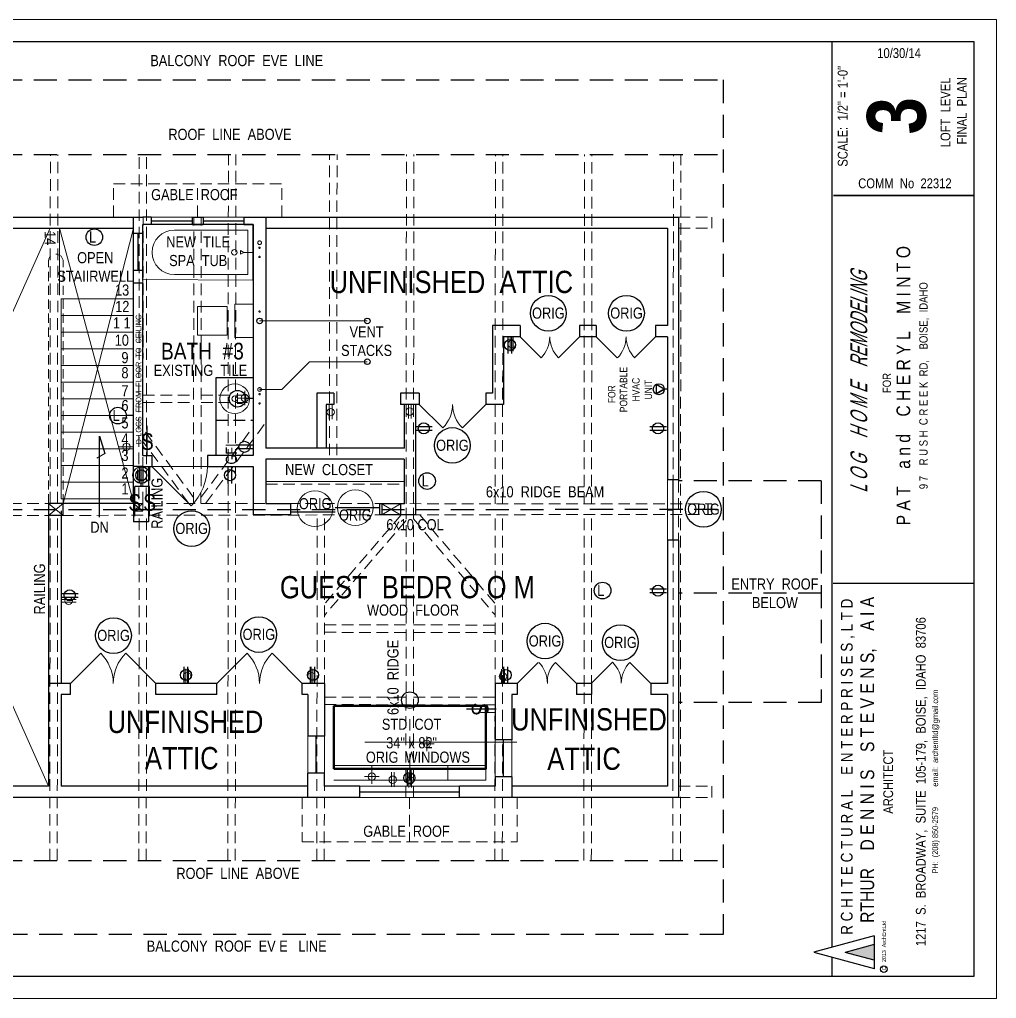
# Model space of a CAD drawing. Header units: inches. Extents: x 3662 to 8227, y 356 to 1283.
# Drawn here: x 3951 to 4478, y 356 to 884 of the extents above; entities that cross this region are included whole.
import ezdxf

# ---------------------------------------------------------------- set-up
doc = ezdxf.new("R2010")
doc.units = ezdxf.units.IN
doc.header["$MEASUREMENT"] = 0
doc.linetypes.add('HIDDEN', pattern=[0.375, 0.25, -0.125])
for name, color, linetype, lineweight in [('BUILT-INS', 36, 'Continuous', 20), ('CABINETS', 2, 'HIDDEN', 20), ('DOORS', 7, 'Continuous', 30), ('ELEC', 6, 'Continuous', 30), ('FLOORING', 7, 'Continuous', 20), ('HVAC', 1, 'Continuous', 30), ('PLUMBING', 5, 'Continuous', 20), ('ROOF', 7, 'HIDDEN', 30), ('ROOF FRAMING', 7, 'HIDDEN', 20), ('STAIRS', 7, 'Continuous', 20), ('WALL FRAMING', 7, 'Continuous', 30), ('WALLS', 7, 'Continuous', 30), ('WINDOWS', 5, 'Continuous', 30)]:
    doc.layers.add(name, color=color, linetype=linetype, lineweight=lineweight)
for name, color, linetype in [('ELECTRICAL', 1, 'Continuous'), ('TEXT', 7, 'Continuous'), ('TEXT80', 15, 'Continuous'), ('TITLE BLOCK', 7, 'Continuous'), ('TITLE_BLOCK', 250, 'Continuous')]:
    doc.layers.add(name, color=color, linetype=linetype)
doc.styles.add('ARCH ENT', font='technical.ttf', dxfattribs={"height": 2})
doc.styles.add('ARCHENT', font='technical.ttf', dxfattribs={"height": 6})
doc.styles.add('EXIST', font='romans.shx', dxfattribs={"width": 0.75, "oblique": 20, "height": 12})

msp = doc.modelspace()

# ---------------------------------------------------------------- hatches: boundary and pattern name
at = {"layer": 'TITLE_BLOCK', "linetype": 'Continuous', "ltscale": 0.5}
msp.add_hatch(color=1, dxfattribs=at).paths.add_polyline_path([(4412.38, 385.57), (4396.8, 381.34), (4412.38, 377.11)])

# ---------------------------------------------------------------- linework, layer by layer
at = {"layer": 'BUILT-INS', "lineweight": 20, "ltscale": 25}
msp.add_line((4084.35, 635.27), (4158.96, 635.27), dxfattribs=at)
msp.add_line((4084.35, 635.27), (4158.96, 635.27), dxfattribs=at)
at = {"layer": 'BUILT-INS', "color": 6, "lineweight": 20, "ltscale": 25}
msp.add_line((4084.35, 635.27), (4158.96, 635.27), dxfattribs=at)
at = {"layer": 'BUILT-INS', "color": 6, "linetype": 'HIDDEN', "lineweight": 20, "ltscale": 25}
msp.add_line((4084.35, 633.77), (4158.96, 633.77), dxfattribs=at)
at = {"layer": 'BUILT-INS', "color": 32, "linetype": 'Continuous', "lineweight": 50, "ltscale": 25}
for p, q in [((4120.89, 480.23), (4120.89, 514.23)), ((4120.89, 514.23), (4202.89, 514.23)), ((4202.89, 480.06), (4202.89, 514.06)), ((4120.89, 480.23), (4202.89, 480.23))]:
    msp.add_line(p, q, dxfattribs=at)
at = {"layer": 'BUILT-INS', "linetype": 'HIDDEN', "ltscale": 25}
msp.add_line((4161.93, 482.14), (4161.93, 508.14), dxfattribs=at)
at = {"layer": 'BUILT-INS', "linetype": 'Continuous', "ltscale": 25}
for p, q in [((4202.93, 508.14), (4202.93, 474.14)), ((4137.65, 494.71), (4219.65, 494.71)), ((4120.93, 482.14), (4202.93, 482.14)), ((4141.43, 482.14), (4141.43, 474.14)), ((4161.93, 482.14), (4161.93, 474.14)), ((4182.43, 482.14), (4182.43, 474.14)), ((4120.93, 474.14), (4202.93, 474.14))]:
    msp.add_line(p, q, dxfattribs=at)
at = {"layer": 'CABINETS', "color": 6, "linetype": 'Continuous', "lineweight": 30, "ltscale": 25}
for p, q in [((4057.5, 649.4), (4057.5, 691.4)), ((4057.5, 691.4), (4077.5, 691.4))]:
    msp.add_line(p, q, dxfattribs=at)
at = {"layer": 'CABINETS', "color": 6, "linetype": 'HIDDEN', "lineweight": 30, "ltscale": 25}
msp.add_line((4057.5, 668.43), (4077.5, 668.43), dxfattribs=at)
at = {"layer": 'DOORS', "ltscale": 15}
for p, q in [((4232.75, 702.04), (4221.43, 713.36)), ((4253.43, 713.36), (4242.12, 702.04)), ((4273.75, 702.04), (4262.43, 713.36)), ((4294.49, 713.38), (4283.18, 702.07)), ((3995.26, 542.66), (3979, 526.4)), ((4025, 526.4), (4008.73, 542.66)), ((4074.15, 542.66), (4057.89, 526.4)), ((4103.89, 526.4), (4087.62, 542.66)), ((4231.16, 537.71), (4219.85, 526.4)), ((4251.85, 526.4), (4240.53, 537.71)), ((4271.31, 537.77), (4259.99, 526.46)), ((4291.85, 526.4), (4280.53, 537.71))]:
    msp.add_line(p, q, dxfattribs=at)
at = {"layer": 'DOORS', "linetype": 'Continuous', "ltscale": 15}
for p, q in [((4167, 676.9), (4179.72, 664.17)), ((4190.27, 664.17), (4203, 676.9))]:
    msp.add_line(p, q, dxfattribs=at)
at = {"layer": 'DOORS', "color": 7, "linetype": 'Continuous', "ltscale": 15}
for p, q in [((4022.75, 643.4), (4043.96, 622.19)), ((4097.63, 618.93), (4121.63, 618.93)), ((4121.6, 621.22), (4145.6, 621.22))]:
    msp.add_line(p, q, dxfattribs=at)
at = {"layer": 'DOORS', "linetype": 'Continuous', "lineweight": 5, "ltscale": 15}
for centre, start, end in [((4167, 676.9), 315, 0), ((4203, 676.9), 180, 225)]:
    msp.add_arc(centre, 18, start, end, dxfattribs=at)
at = {"layer": 'DOORS', "color": 7, "linetype": 'Continuous', "lineweight": 5, "ltscale": 15}
msp.add_arc((4022.75, 643.4), 30, 315, 0, dxfattribs=at)
at = {"layer": 'ELEC', "lineweight": 20, "ltscale": 15}
for p, q in [((4216.14, 705.63), (4216.14, 713.43)), ((4217.64, 705.63), (4217.64, 713.43)), ((4072.95, 676.42), (4072.95, 684.21)), ((4076.85, 680.31), (4069.05, 680.31)), ((4118.51, 668.92), (4118.51, 676.71)), ((4120.01, 668.92), (4120.01, 676.71)), ((4161.15, 669.2), (4161.15, 676.99)), ((4162.65, 669.2), (4162.65, 676.99)), ((4009.16, 650.12), (4009.16, 657.92)), ((4013.06, 654.02), (4005.27, 654.02)), ((4021.68, 635.77), (4021.68, 643.57)), ((3974.19, 571.64), (3981.98, 571.64)), ((3974.19, 570.14), (3981.98, 570.14)), ((4041.06, 526.49), (4041.06, 534.29)), ((4042.56, 526.49), (4042.56, 534.29)), ((4108.16, 527.5), (4108.16, 535.29)), ((4211.42, 526.29), (4211.42, 534.08)), ((4212.92, 526.29), (4212.92, 534.08)), ((4200.14, 510.77), (4207.94, 510.77)), ((4171.14, 489.89), (4171.14, 497.68)), ((4175.04, 493.78), (4167.25, 493.78)), ((4145.33, 476.08), (4137.54, 476.08)), ((4141.43, 472.18), (4141.43, 479.98)), ((4151.97, 470.63), (4151.97, 478.42)), ((4153.47, 470.63), (4153.47, 478.42))]:
    msp.add_line(p, q, dxfattribs=at)
at = {"layer": 'ELEC', "color": 1, "lineweight": 20, "ltscale": 15}
for p, q in [((4216.14, 705.63), (4216.14, 713.43)), ((4217.64, 705.63), (4217.64, 713.43)), ((3974.19, 571.64), (3981.98, 571.64)), ((3974.19, 570.14), (3981.98, 570.14)), ((4041.06, 526.49), (4041.06, 534.29)), ((4042.56, 526.49), (4042.56, 534.29)), ((4108.18, 526.49), (4108.18, 534.29)), ((4109.68, 526.49), (4109.68, 534.29)), ((4211.42, 526.29), (4211.42, 534.08)), ((4212.92, 526.29), (4212.92, 534.08)), ((4161.32, 470.22), (4161.32, 478.02)), ((4162.82, 470.22), (4162.82, 478.02))]:
    msp.add_line(p, q, dxfattribs=at)
at = {"layer": 'ELEC', "lineweight": 20, "ltscale": 15}
for centre in [(4216.89, 709.43), (4072.95, 680.31), (4119.26, 672.71), (4161.9, 672.99), (4009.16, 654.02), (3977.98, 570.89), (4041.81, 530.29), (4212.17, 530.08), (4171.14, 493.78), (4141.43, 476.08), (4152.72, 474.42)]:
    msp.add_circle(centre, 2, dxfattribs=at)
at = {"layer": 'ELEC', "color": 1, "lineweight": 20, "ltscale": 15}
for centre in [(4216.89, 709.43), (3977.98, 570.89), (4041.81, 530.29), (4108.93, 530.29), (4212.17, 530.08), (4162.07, 474.02)]:
    msp.add_circle(centre, 2, dxfattribs=at)
at = {"layer": 'ELECTRICAL', "color": 1, "linetype": 'Continuous', "lineweight": 30, "ltscale": 0.75}
for p, q in [((4214.98, 704.37), (4214.98, 713.38)), ((4216.98, 704.37), (4216.98, 713.38)), ((4077.5, 680.02), (4073.49, 680.02)), ((4012.99, 670.9), (4008.99, 670.9)), ((4020.37, 649.4), (4020.37, 665.39)), ((4164.96, 664.9), (4173.96, 664.9)), ((4164.96, 662.9), (4173.96, 662.9)), ((4291.3, 664.91), (4300.31, 664.91)), ((4291.3, 662.91), (4300.31, 662.91)), ((4016.1, 634.38), (4016.1, 643.38)), ((4017.1, 632.48), (4017.1, 643.38)), ((4018.1, 634.38), (4018.1, 643.38)), ((4064.03, 634.21), (4064.03, 643.22)), ((4066.03, 634.21), (4066.03, 643.22)), ((4013.6, 616.51), (4013.6, 632.5)), ((4021.6, 632.5), (4013.6, 632.5)), ((4021.6, 616.51), (4021.6, 632.5)), ((4291.3, 577.35), (4300.31, 577.35)), ((3974, 574.9), (3983, 574.9)), ((3974, 572.9), (3983, 572.9)), ((4291.3, 575.35), (4300.31, 575.35)), ((4040.29, 526.37), (4040.29, 535.37)), ((4042.29, 526.37), (4042.29, 535.37)), ((4108.73, 526.37), (4108.73, 535.37)), ((4110.73, 526.37), (4110.73, 535.37)), ((4212.71, 526.37), (4212.71, 535.37)), ((4214.71, 526.37), (4214.71, 535.37)), ((4192.43, 512.58), (4208.42, 512.58)), ((4160.69, 470.87), (4160.69, 479.87)), ((4162.69, 470.87), (4162.69, 479.87))]:
    msp.add_line(p, q, dxfattribs=at)
at = {"layer": 'ELECTRICAL', "color": 1, "linetype": 'Continuous', "ltscale": 0.375}
for p, q in [((4294.74, 687.67), (4294.71, 682.49)), ((4299.18, 685.07), (4294.74, 687.67)), ((4294.71, 682.49), (4299.18, 685.07))]:
    msp.add_line(p, q, dxfattribs=at)
at = {"layer": 'ELECTRICAL', "color": 1, "linetype": 'Continuous', "ltscale": 0.75}
for p, q in [((4294.74, 687.67), (4294.71, 682.49)), ((4299.18, 685.07), (4294.74, 687.67)), ((4299.18, 685.07), (4294.71, 682.49)), ((4300.61, 685.07), (4299.18, 685.07))]:
    msp.add_line(p, q, dxfattribs=at)
at = {"layer": 'ELECTRICAL', "color": 3, "linetype": 'Continuous', "ltscale": 0.75}
for p, q in [((4068.28, 655), (4077.29, 655)), ((4068.28, 653), (4077.29, 653))]:
    msp.add_line(p, q, dxfattribs=at)
at = {"layer": 'ELECTRICAL', "color": 1, "linetype": 'Continuous', "lineweight": 30, "ltscale": 0.75}
for centre, radius in [((3991.8, 767.08), 4.48), ((4215.96, 708.88), 2.98), ((4069.01, 679.94), 4.48), ((4004.51, 670.82), 4.48), ((4169.46, 663.92), 2.98), ((4295.81, 663.93), 2.98), ((4017.1, 638.76), 4.48), ((4017.08, 638.62), 2.98), ((4065.01, 638.71), 2.98), ((4171.23, 635.53), 4.48), ((4265.88, 576.47), 4.48), ((3978.5, 573.92), 2.98), ((4295.81, 576.36), 2.98), ((4041.27, 530.87), 2.98), ((4109.72, 530.87), 2.98), ((4213.7, 530.87), 2.98), ((4161.98, 517.32), 4.48), ((4161.68, 475.37), 2.98)]:
    msp.add_circle(centre, radius, dxfattribs=at)
at = {"layer": 'ELECTRICAL', "color": 1, "linetype": 'Continuous', "ltscale": 0.75}
for centre, radius in [((4296.2, 685.07), 2.98), ((4265.88, 576.47), 4.48)]:
    msp.add_circle(centre, radius, dxfattribs=at)
at = {"layer": 'ELECTRICAL', "color": 3, "linetype": 'Continuous', "ltscale": 0.75}
msp.add_circle((4072.78, 653.98), 2.98, dxfattribs=at)
at = {"layer": 'ELECTRICAL', "color": 1, "linetype": 'Continuous', "ltscale": 0.75}
msp.add_solid([(4299.18, 685.07), (4294.74, 687.67), (4294.71, 682.49), (4299.18, 685.07)], dxfattribs=at)
at = {"layer": 'FLOORING', "color": 6, "linetype": 'Continuous', "lineweight": 20, "ltscale": 25}
msp.add_line((4022.75, 643.4), (4052.75, 643.4), dxfattribs=at)
at = {"layer": 'FLOORING', "linetype": 'Continuous', "lineweight": 20, "ltscale": 25}
msp.add_line((4046.75, 643.4), (4046.75, 643.4), dxfattribs=at)
at = {"layer": 'HVAC', "linetype": 'Continuous', "ltscale": 25}
msp.add_line((4300.85, 694.32), (4300.85, 675.82), dxfattribs=at)
at = {"layer": 'PLUMBING', "color": 7, "linetype": 'Continuous', "lineweight": 20, "ltscale": 15}
for p, q in [((4035, 770.9), (4074.5, 770.9)), ((4035, 746.9), (4074.5, 746.9)), ((4063.5, 729.6), (4047.5, 729.6)), ((4047.5, 729.6), (4047.5, 721.9)), ((4063.5, 721.9), (4063.5, 729.6)), ((4067.5, 721.9), (4067.5, 730.9)), ((4067.5, 730.9), (4077.5, 730.9)), ((4063.5, 721.9), (4063.5, 714.2)), ((4067.5, 721.9), (4067.5, 712.9)), ((4063.5, 714.2), (4047.5, 714.2)), ((4067.5, 712.9), (4077.5, 712.9))]:
    msp.add_line(p, q, dxfattribs=at)
at = {"layer": 'PLUMBING', "color": 7, "ltscale": 15}
msp.add_line((4074.5, 770.9), (4074.5, 746.9), dxfattribs=at)
at = {"layer": 'PLUMBING', "color": 7, "linetype": 'Continuous', "lineweight": 20, "ltscale": 20}
for p, q in [((4070.66, 759.93), (4072.44, 758.9)), ((4070.67, 757.87), (4070.66, 759.93)), ((4070.67, 757.87), (4072.44, 758.9)), ((4072.44, 758.9), (4077.5, 758.9))]:
    msp.add_line(p, q, dxfattribs=at)
at = {"layer": 'PLUMBING', "color": 3, "linetype": 'Continuous', "lineweight": 20, "ltscale": 15}
msp.add_line((4047.5, 714.2), (4047.5, 721.9), dxfattribs=at)
at = {"layer": 'PLUMBING', "color": 7, "linetype": 'Continuous', "lineweight": 20, "ltscale": 25}
for p, q in [((4080.92, 721.9), (4139, 721.9)), ((4080.92, 721.9), (4139, 721.9)), ((4092.86, 684.92), (4107.84, 699.9)), ((4137.59, 699.9), (4107.84, 699.9)), ((4080.92, 684.92), (4092.86, 684.92))]:
    msp.add_line(p, q, dxfattribs=at)
at = {"layer": 'PLUMBING', "color": 7, "linetype": 'HIDDEN', "lineweight": 20, "ltscale": 25}
msp.add_line((4139, 699.9), (4137.59, 699.9), dxfattribs=at)
at = {"layer": 'PLUMBING', "color": 6, "linetype": 'Continuous', "lineweight": 20, "ltscale": 25}
msp.add_line((4073.49, 679.99), (4076.47, 679.99), dxfattribs=at)
at = {"layer": 'PLUMBING', "color": 3, "linetype": 'Continuous', "lineweight": 20, "ltscale": 25}
msp.add_line((4073.49, 679.99), (4076.47, 679.99), dxfattribs=at)
at = {"layer": 'PLUMBING', "color": 7, "linetype": 'Continuous', "lineweight": 5, "ltscale": 15}
msp.add_circle((4067.31, 758.9), 1.5, dxfattribs=at)
at = {"layer": 'PLUMBING', "color": 7, "linetype": 'HIDDEN', "lineweight": 20, "ltscale": 25}
for centre, radius in [((4080.92, 764.09), 1), ((4080.92, 761.4), 0.375), ((4080.92, 756.4), 0.375), ((4080.92, 684.92), 1), ((4080.92, 682.42), 0.375), ((4080.92, 677.42), 0.375)]:
    msp.add_circle(centre, radius, dxfattribs=at)
at = {"layer": 'PLUMBING', "color": 7, "linetype": 'Continuous', "lineweight": 30, "ltscale": 15}
for centre in [(4080.92, 721.9), (4139, 721.9), (4139, 699.9)]:
    msp.add_circle(centre, 1.5, dxfattribs=at)
at = {"layer": 'PLUMBING', "color": 128, "linetype": 'HIDDEN', "lineweight": 20, "ltscale": 25}
msp.add_circle((4080.92, 726.93), 0.375, dxfattribs=at)
at = {"layer": 'PLUMBING', "color": 6, "linetype": 'Continuous', "lineweight": 20, "ltscale": 15}
msp.add_circle((4067.5, 679.92), 8, dxfattribs=at)
at = {"layer": 'PLUMBING', "color": 6, "linetype": 'Continuous', "lineweight": 5, "ltscale": 15}
msp.add_circle((4067.5, 679.92), 1.5, dxfattribs=at)
at = {"layer": 'PLUMBING', "color": 7, "linetype": 'Continuous', "lineweight": 20, "ltscale": 15}
msp.add_arc((4035, 758.9), 12, 90, 270, dxfattribs=at)
at = {"layer": 'ROOF', "linetype": 'HIDDEN', "ltscale": 50}
for p, q in [((4330.85, 851.9), (4330.85, 390.9)), ((3752.85, 811.6), (4330.85, 811.6)), ((4383.84, 635.65), (4383.85, 516.15)), ((3752.85, 430.9), (4330.85, 430.9))]:
    msp.add_line(p, q, dxfattribs=at)
at = {"layer": 'ROOF', "color": 7, "linetype": 'HIDDEN', "lineweight": 20, "ltscale": 25}
for p, q in [((4002.1, 777.9), (4002.1, 795.9)), ((4002.1, 795.9), (4092.89, 795.9)), ((4047.5, 777.9), (4047.5, 795.9)), ((4092.89, 777.9), (4092.89, 795.9)), ((4103.89, 464.9), (4103.89, 440.9)), ((4161.85, 464.9), (4161.85, 440.9)), ((4219.81, 464.9), (4219.81, 440.9)), ((4103.89, 440.9), (4219.81, 440.9))]:
    msp.add_line(p, q, dxfattribs=at)
at = {"layer": 'ROOF', "ltscale": 50}
for p, q in [((4383.84, 635.65), (4306.84, 635.65)), ((4383.84, 575.14), (4306.85, 575.14)), ((4383.85, 516.15), (4306.85, 516.15))]:
    msp.add_line(p, q, dxfattribs=at)
at = {"layer": 'ROOF', "color": 7, "lineweight": 5, "ltscale": 25}
msp.add_line((4306.84, 635.65), (4306.84, 516.15), dxfattribs=at)
at = {"layer": 'ROOF', "color": 7, "ltscale": 50}
msp.add_line((3752.85, 620.13), (4329.9, 620.3), dxfattribs=at)
at = {"layer": 'ROOF FRAMING', "color": 7, "linetype": 'HIDDEN', "lineweight": 5, "ltscale": 25}
for p, q in [((3967.96, 623.4), (3968.09, 811.6)), ((3971.96, 623.42), (3972.09, 811.6)), ((4015.84, 625.84), (4015.98, 811.6)), ((4019.84, 625.84), (4019.98, 811.6)), ((4063.82, 430.9), (4064.09, 811.6)), ((4067.82, 430.9), (4068.09, 811.6)), ((4118.57, 649.44), (4118.68, 811.6)), ((4122.57, 649.44), (4122.68, 811.6)), ((4159.96, 623.3), (4160.09, 811.6)), ((4163.96, 623.3), (4164.09, 811.6)), ((4207.96, 623.28), (4208.09, 811.6)), ((4211.96, 623.27), (4212.09, 811.6)), ((4255.96, 623.25), (4256.09, 811.6)), ((4259.96, 623.25), (4260.09, 811.6)), ((4303.96, 623.27), (4304.09, 811.6)), ((4307.82, 430.9), (4308.09, 811.6)), ((4018, 623.4), (4018.1, 777.9)), ((4045.32, 623.35), (4045.43, 777.9)), ((4049.32, 623.35), (4049.43, 777.9)), ((4159.84, 464.9), (4159.96, 623.3)), ((4163.84, 464.9), (4163.96, 623.3)), ((3967.82, 430.9), (3967.95, 616.99)), ((3971.82, 430.9), (3971.95, 616.99)), ((4015.82, 430.9), (4015.95, 617.07)), ((4019.82, 430.9), (4019.95, 617.07)), ((4111.82, 430.9), (4111.95, 617.21)), ((4115.82, 430.9), (4115.95, 617.21)), ((4207.82, 430.9), (4207.95, 617.36)), ((4211.82, 430.9), (4211.95, 617.37)), ((4255.82, 430.9), (4255.95, 617.43)), ((4259.82, 430.9), (4259.95, 617.44)), ((4303.82, 430.9), (4303.95, 617.52))]:
    msp.add_line(p, q, dxfattribs=at)
at = {"layer": 'ROOF FRAMING', "color": 7, "lineweight": 5, "ltscale": 25}
for p, q in [((4306.85, 777.9), (4324.85, 777.89)), ((4306.85, 777.9), (4324.85, 777.89)), ((4306.85, 777.9), (4324.85, 777.89)), ((4306.85, 777.9), (4324.85, 777.89)), ((4306.85, 777.9), (4324.85, 777.89)), ((4306.85, 777.9), (4324.85, 777.89)), ((4306.84, 771.9), (4324.84, 771.89)), ((4306.84, 771.9), (4324.84, 771.89)), ((4306.84, 771.9), (4324.84, 771.89)), ((4306.84, 771.9), (4324.84, 771.89)), ((4306.84, 771.9), (4324.84, 771.89)), ((4306.84, 771.9), (4324.84, 771.89)), ((4018.07, 681.92), (4045.39, 681.92)), ((4049.39, 681.92), (4077.5, 681.92)), ((4018.07, 677.92), (4045.39, 677.92)), ((4049.39, 677.92), (4077.5, 677.92)), ((4115.91, 557.93), (4159.91, 557.9)), ((4163.91, 557.9), (4207.91, 557.87)), ((4115.91, 553.93), (4159.91, 553.9)), ((4163.91, 553.9), (4207.91, 553.87)), ((4115.88, 518.93), (4159.88, 518.9)), ((4163.88, 518.9), (4207.88, 518.87)), ((4115.88, 514.93), (4159.88, 514.9)), ((4163.88, 514.9), (4207.88, 514.87)), ((4163.88, 514.9), (4207.88, 514.87)), ((4306.85, 470.9), (4324.85, 470.88)), ((4306.84, 464.9), (4324.84, 464.89))]:
    msp.add_line(p, q, dxfattribs=at)
at = {"layer": 'ROOF FRAMING', "lineweight": 5, "ltscale": 25}
for p, q in [((4324.85, 777.94), (4324.84, 771.89)), ((4324.85, 777.94), (4324.84, 771.89)), ((4324.85, 777.94), (4324.84, 771.89)), ((4324.85, 777.94), (4324.84, 771.89)), ((4324.85, 777.94), (4324.84, 771.89)), ((4324.77, 623.26), (4324.76, 617.55)), ((4324.85, 470.93), (4324.84, 464.89))]:
    msp.add_line(p, q, dxfattribs=at)
at = {"layer": 'ROOF FRAMING', "color": 7, "linetype": 'HIDDEN', "lineweight": 20, "ltscale": 25}
for p, q in [((4051.81, 623.36), (4084.35, 667.29)), ((4045.32, 626.66), (4018, 663.68)), ((4049.32, 626.71), (4077.5, 664.76)), ((4042.79, 623.36), (4018.02, 656.91)), ((3758.77, 623.51), (4324.77, 623.26)), ((4303.81, 619.9), (4300.85, 619.9)), ((4159.95, 614.3), (4115.91, 563.08)), ((4157.24, 617.28), (4115.92, 569.22)), ((4163.95, 615.08), (4207.91, 563.3)), ((4167.35, 617.25), (4207.92, 569.48))]:
    msp.add_line(p, q, dxfattribs=at)
at = {"layer": 'ROOF FRAMING', "ltscale": 25}
msp.add_line((3758.76, 616.67), (4324.76, 617.55), dxfattribs=at)
at = {"layer": 'STAIRS', "linetype": 'Continuous', "lineweight": 20, "ltscale": 15}
for p, q in [((3973.09, 771.91), (3973.09, 735.87)), ((3974, 625.9), (3974, 733.9))]:
    msp.add_line(p, q, dxfattribs=at)
at = {"layer": 'STAIRS', "lineweight": 20, "ltscale": 15}
for p, q in [((4012.99, 733.9), (3974, 733.9)), ((4012.99, 724.9), (3974, 724.9)), ((4012.99, 715.9), (3974, 715.9)), ((4012.99, 706.9), (3974, 706.9)), ((4012.99, 697.9), (3974, 697.9)), ((4012.99, 688.9), (3974, 688.9)), ((4012.99, 679.9), (3974, 679.9)), ((4012.99, 670.9), (3974, 670.9)), ((4012.99, 661.9), (3974, 661.9)), ((4012.99, 652.9), (3974, 652.9)), ((4012.99, 643.9), (3974, 643.9)), ((4012.99, 634.9), (3974, 634.9)), ((4012.99, 625.9), (3974, 625.9))]:
    msp.add_line(p, q, dxfattribs=at)
at = {"layer": 'STAIRS', "ltscale": 25}
msp.add_line((3997.39, 650.34), (3993.21, 647.9), dxfattribs=at)
at = {"layer": 'STAIRS', "linetype": 'HIDDEN', "ltscale": 25}
msp.add_arc((3971, 753.92), 4, 0, 180, dxfattribs=at)
at = {"layer": 'TEXT', "linetype": 'Continuous', "ltscale": 15}
for p, q in [((3994.53, 616.1), (3994.53, 659.81)), ((3994.53, 659.81), (3997.39, 650.34))]:
    msp.add_line(p, q, dxfattribs=at)
at = {"layer": 'TEXT', "color": 7, "linetype": 'Continuous', "ltscale": 15}
for centre in [(4236.63, 726.03), (4278.78, 726.03), (4184.87, 654.73), (4320.26, 620.3), (4044.27, 609.87), (4002.13, 552.17), (4080.5, 552.74), (4234.84, 549.18), (4275.5, 548.41)]:
    msp.add_circle(centre, 9.63, dxfattribs=at)
at = {"layer": 'TEXT', "color": 7, "linetype": 'Continuous', "lineweight": 20, "ltscale": 15}
for centre in [(4110.78, 620.62), (4132.57, 621.23)]:
    msp.add_circle(centre, 9.63, dxfattribs=at)
at = {"layer": 'TITLE BLOCK', "color": 7, "linetype": 'Continuous', "lineweight": 0, "ltscale": 0.5}
for p, q in [((4478.28, 884.45), (3662.29, 884.45)), ((4478.28, 884.45), (4478.28, 356.45)), ((3662.29, 356.45), (4478.28, 356.45))]:
    msp.add_line(p, q, dxfattribs=at)
at = {"layer": 'TITLE BLOCK', "color": 7, "linetype": 'Continuous', "lineweight": 30, "ltscale": 0.5}
for p, q in [((4466.28, 872.45), (3686.29, 872.45)), ((4389.72, 384.01), (4389.72, 872.45)), ((4466.28, 368.45), (4466.28, 872.45)), ((4390.31, 580.52), (4466.28, 580.52)), ((4412.38, 390.16), (4379.89, 381.34)), ((4412.38, 385.54), (4396.8, 381.31)), ((4412.38, 385.54), (4396.8, 381.31)), ((4412.38, 390.16), (4412.38, 372.52)), ((4412.38, 390.13), (4412.38, 372.49)), ((4412.38, 377.08), (4396.8, 381.31)), ((4412.38, 377.08), (4396.8, 381.31)), ((4389.72, 368.45), (4389.72, 378.68)), ((3686.29, 368.45), (4466.28, 368.45))]:
    msp.add_line(p, q, dxfattribs=at)
at = {"layer": 'TITLE BLOCK', "color": 7, "linetype": 'Continuous', "lineweight": 30, "ltscale": 0.0625}
msp.add_line((4379.89, 381.34), (4412.38, 372.52), dxfattribs=at)
at = {"layer": 'TITLE BLOCK', "color": 7, "linetype": 'Continuous', "lineweight": 30, "ltscale": 0.5, "const_width": 0.791}
msp.add_lwpolyline([(4390.31, 789.55), (4466.28, 789.55)], dxfattribs=at)
at = {"layer": 'TITLE BLOCK', "color": 7, "linetype": 'Continuous'}
msp.add_circle((4417.59, 372.21), 1.75, dxfattribs=at)
at = {"layer": 'WALL FRAMING', "linetype": 'HIDDEN', "ltscale": 50}
for p, q in [((3752.85, 851.9), (4330.85, 851.9)), ((4330.85, 390.9), (3752.85, 390.9))]:
    msp.add_line(p, q, dxfattribs=at)
at = {"layer": 'WALL FRAMING', "ltscale": 15}
for p, q in [((3826.85, 777.9), (4018, 777.9)), ((4022.5, 777.9), (4022.5, 773.9)), ((4044.5, 777.9), (4044.5, 773.9)), ((4050.5, 777.9), (4050.5, 773.9)), ((4072.5, 777.9), (4072.5, 773.9)), ((4084.35, 777.9), (4084.35, 653.26)), ((3832.85, 771.9), (4012.99, 771.9)), ((4018, 769.05), (4018, 773.9)), ((4077.5, 773.9), (4077.5, 649.4)), ((4084.35, 771.9), (4300.85, 771.9)), ((4300.85, 771.9), (4300.85, 719.4)), ((4018, 769.05), (4012.99, 769.05)), ((4018, 749.05), (4012.99, 749.05)), ((4206.52, 719.4), (4206.52, 682.9)), ((4221.43, 719.36), (4206.52, 719.4)), ((4221.43, 719.36), (4221.43, 713.36)), ((4253.43, 719.36), (4253.43, 713.36)), ((4262.43, 719.36), (4253.43, 719.36)), ((4262.43, 719.36), (4262.43, 713.36)), ((4300.85, 719.4), (4294.43, 719.4)), ((4294.43, 719.36), (4294.43, 713.36)), ((4212.52, 713.4), (4212.52, 676.9)), ((4221.43, 713.36), (4212.52, 713.4)), ((4262.43, 713.36), (4253.43, 713.36)), ((4300.85, 713.4), (4294.43, 713.4)), ((4300.85, 713.4), (4300.85, 636.15)), ((4111.85, 682.9), (4111.85, 653.24)), ((4121, 682.9), (4121, 676.9)), ((4157, 682.9), (4157, 676.9)), ((4167, 682.9), (4157, 682.9)), ((4167, 682.9), (4167, 676.9)), ((4206.52, 682.9), (4203, 682.9)), ((4203, 682.9), (4203, 676.9)), ((4121, 676.9), (4116.85, 676.9)), ((4116.85, 676.9), (4116.85, 653.24)), ((4164.96, 676.9), (4157, 676.9)), ((4167, 676.9), (4164.96, 676.9)), ((4212.52, 676.9), (4203, 676.9)), ((3974.99, 623.4), (3967, 623.4)), ((4012.99, 623.4), (3974, 623.4)), ((3975, 617), (3974.99, 623.4)), ((4012.99, 623.4), (4012.99, 619.46)), ((4156.85, 623.27), (4146.85, 623.27)), ((4146.85, 623.27), (4146.85, 617.27)), ((3975, 616.99), (3967, 616.99)), ((4077.5, 617.37), (4077.5, 617.27)), ((4156.85, 617.27), (4146.85, 617.27)), ((3967, 526.9), (3967, 526.9)), ((3979, 526.4), (3967, 526.4)), ((3967, 526.4), (3967, 470.9)), ((3979, 520.4), (3979, 526.4)), ((4025, 520.4), (4025, 526.4)), ((4057.89, 526.4), (4025, 526.4)), ((4057.89, 520.4), (4057.89, 526.4)), ((4115.89, 526.4), (4103.89, 526.4)), ((4103.89, 520.4), (4103.89, 526.4)), ((4115.89, 526.4), (4115.89, 497.9)), ((4219.85, 526.4), (4207.89, 526.4)), ((4207.89, 526.4), (4207.89, 495.9)), ((4219.85, 526.4), (4219.85, 520.4)), ((4251.85, 526.4), (4251.85, 520.4)), ((4259.85, 526.4), (4251.85, 526.4)), ((4259.85, 526.4), (4259.85, 520.4)), ((4300.85, 526.4), (4291.85, 526.4)), ((4291.85, 526.4), (4291.85, 520.4)), ((3974, 520.4), (3974, 470.9)), ((3979, 520.4), (3974, 520.4)), ((4057.89, 520.4), (4025, 520.4)), ((4106.89, 520.4), (4103.89, 520.4)), ((4106.89, 520.4), (4106.89, 497.9)), ((4219.85, 520.4), (4216.89, 520.4)), ((4216.89, 520.4), (4216.89, 495.9)), ((4259.85, 520.4), (4251.85, 520.4)), ((4300.85, 520.4), (4291.85, 520.4)), ((4115.89, 497.9), (4106.89, 497.9)), ((4216.89, 495.9), (4207.89, 495.9)), ((4115.89, 477.9), (4106.89, 477.9)), ((4106.89, 464.9), (4106.89, 477.9)), ((4115.89, 470.9), (4115.89, 477.9)), ((4207.89, 475.9), (4207.89, 470.9)), ((4216.89, 475.9), (4207.89, 475.9)), ((4216.89, 475.9), (4216.89, 464.9)), ((3967, 470.9), (3832.85, 470.9)), ((4106.89, 470.9), (3974, 470.9)), ((4135, 470.9), (4115.85, 470.93)), ((4135, 464.9), (4135, 470.9)), ((4135, 464.9), (4135, 470.9)), ((4207.89, 470.9), (4188.7, 470.9)), ((4188.7, 464.9), (4188.7, 470.9)), ((4207.89, 470.9), (4207.89, 470.9)), ((4300.85, 470.9), (4216.89, 470.9)), ((4135, 464.9), (3826.85, 464.9)), ((4306.85, 464.9), (4188.7, 464.9))]:
    msp.add_line(p, q, dxfattribs=at)
at = {"layer": 'WALL FRAMING', "color": 7, "lineweight": 5, "ltscale": 25}
for p, q in [((3832.85, 771.9), (3967, 470.9)), ((3832.85, 470.9), (3968.06, 771.9)), ((3832.85, 470.9), (3968.06, 771.9)), ((3973.09, 771.91), (4013.03, 623.38)), ((3974.99, 623.4), (4012.99, 771.9))]:
    msp.add_line(p, q, dxfattribs=at)
at = {"layer": 'WALL FRAMING', "color": 6, "ltscale": 15}
for p, q in [((4077.5, 773.9), (4018, 773.9)), ((4018, 742.19), (4012.99, 742.19)), ((4158.96, 676.9), (4158.96, 653.19)), ((4164.96, 676.9), (4164.96, 617.38)), ((4159.01, 653.19), (4084.35, 653.24)), ((4022.75, 649.4), (4022.75, 643.4)), ((4052.75, 649.4), (4052.75, 643.4)), ((4077.5, 649.4), (4052.75, 649.4)), ((4158.96, 647.26), (4084.35, 647.26)), ((4084.35, 647.26), (4084.35, 623.27)), ((4158.96, 647.26), (4158.96, 623.25)), ((4017.99, 643.38), (4012.99, 643.38)), ((4077.5, 643.4), (4077.5, 617.37)), ((4097.6, 623.18), (4084.35, 623.17)), ((4097.6, 623.18), (4097.6, 620.23)), ((4145.6, 623.26), (4145.6, 617.26)), ((4158.98, 623.23), (4145.6, 623.22)), ((4097.6, 620.05), (4097.6, 617.28)), ((4097.6, 617.28), (4077.5, 617.27)), ((4164.96, 617.28), (4145.6, 617.27))]:
    msp.add_line(p, q, dxfattribs=at)
at = {"layer": 'WALL FRAMING', "color": 7, "ltscale": 15}
for p, q in [((4020.95, 643.4), (4020.96, 613.59)), ((4306.85, 636.15), (4300.85, 636.15)), ((4012.99, 619.46), (4012.99, 613.46)), ((4020.96, 613.47), (4012.99, 613.46)), ((4306.85, 603.65), (4300.85, 603.65))]:
    msp.add_line(p, q, dxfattribs=at)
at = {"layer": 'WALL FRAMING', "linetype": 'Continuous', "lineweight": 30, "ltscale": 15}
for p, q in [((3967, 623.4), (3967, 526.9)), ((3974, 619.4), (3974, 526.4))]:
    msp.add_line(p, q, dxfattribs=at)
at = {"layer": 'WALL FRAMING', "linetype": 'Continuous', "lineweight": 20, "ltscale": 15}
msp.add_line((3967, 541.9), (3967, 526.4), dxfattribs=at)
at = {"layer": 'WALL FRAMING', "lineweight": 9, "ltscale": 15}
for p, q in [((4188.7, 470.9), (4135, 470.9)), ((4188.7, 464.9), (4135, 464.9))]:
    msp.add_line(p, q, dxfattribs=at)
at = {"layer": 'WALLS', "linetype": 'Continuous', "ltscale": 15}
for p, q in [((4012.99, 742.19), (4012.99, 777.9)), ((4022.5, 777.9), (4018, 777.9)), ((4044.5, 777.9), (4050.5, 777.9)), ((4072.5, 777.9), (4077.5, 777.9)), ((4306.85, 777.9), (4306.84, 635.65)), ((4022.5, 773.9), (4018, 773.9)), ((4044.5, 773.9), (4050.5, 773.9)), ((4072.5, 773.9), (4077.5, 773.9)), ((4012.99, 623.4), (4012.99, 643.38)), ((4300.85, 603.65), (4300.85, 526.4)), ((4306.85, 603.65), (4306.85, 464.9)), ((4306.85, 571.9), (4306.85, 464.9)), ((4300.85, 520.4), (4300.85, 470.9))]:
    msp.add_line(p, q, dxfattribs=at)
at = {"layer": 'WALLS', "linetype": 'Continuous', "lineweight": 20, "ltscale": 15}
for p, q in [((4022.5, 777.9), (4044.5, 777.9)), ((4050.5, 777.9), (4072.5, 777.9)), ((4022.5, 773.9), (4044.5, 773.9)), ((4050.5, 773.9), (4072.5, 773.9)), ((4018, 744.19), (4077.5, 743.9))]:
    msp.add_line(p, q, dxfattribs=at)
at = {"layer": 'WALLS', "color": 7, "linetype": 'Continuous', "lineweight": 30, "ltscale": 15}
for p, q in [((4077.5, 777.9), (4306.85, 777.9)), ((4145.6, 623.27), (4145.6, 617.27)), ((4156.85, 623.27), (4156.85, 617.27))]:
    msp.add_line(p, q, dxfattribs=at)
at = {"layer": 'WALLS', "color": 6, "linetype": 'Continuous', "ltscale": 15}
for p, q in [((4018.02, 743.76), (4018, 773.9)), ((4077.52, 743.76), (4077.5, 773.9)), ((4012.99, 643.38), (4012.99, 742.19)), ((4018, 649.4), (4018, 742.19)), ((4018, 649.4), (4022.75, 649.4)), ((4052.75, 643.4), (4077.5, 643.4))]:
    msp.add_line(p, q, dxfattribs=at)
at = {"layer": 'WALLS', "linetype": 'HIDDEN', "lineweight": 9, "ltscale": 20}
for p, q in [((3967, 623.4), (3967, 753.92)), ((3975, 623.4), (3975, 753.92)), ((4018, 649.4), (4018, 749.9))]:
    msp.add_line(p, q, dxfattribs=at)
at = {"layer": 'WALLS', "ltscale": 15}
for p, q in [((4121, 682.9), (4111.85, 682.9)), ((3967, 623.4), (3967, 616.99))]:
    msp.add_line(p, q, dxfattribs=at)
at = {"layer": 'WALLS', "color": 6, "ltscale": 15}
msp.add_line((4018, 643.4), (4022.75, 643.4), dxfattribs=at)
at = {"layer": 'WALLS', "lineweight": 9, "ltscale": 15}
for p, q in [((3974.99, 623.4), (3967, 616.99)), ((3975, 617), (3967, 623.4))]:
    msp.add_line(p, q, dxfattribs=at)
at = {"layer": 'WALLS', "color": 7, "linetype": 'Continuous', "lineweight": 20, "ltscale": 15}
for p, q in [((4012.99, 623.4), (4018, 619.47)), ((4013, 619.46), (4018, 623.4)), ((4012.99, 623.4), (4018, 623.4)), ((4018, 623.4), (4018, 619.46)), ((4012.99, 619.37), (4018, 619.37))]:
    msp.add_line(p, q, dxfattribs=at)
at = {"layer": 'WALLS', "color": 7, "linetype": 'Continuous', "lineweight": 5, "ltscale": 15}
for p, q in [((4146.85, 617.27), (4156.85, 623.27)), ((4146.85, 623.27), (4156.85, 617.27))]:
    msp.add_line(p, q, dxfattribs=at)
at = {"layer": 'WINDOWS', "linetype": 'Continuous', "ltscale": 15}
for p, q in [((4022.5, 775.9), (4044.5, 775.9)), ((4050.5, 775.9), (4072.5, 775.9))]:
    msp.add_line(p, q, dxfattribs=at)
at = {"layer": 'WINDOWS', "color": 7, "linetype": 'Continuous', "lineweight": 20, "ltscale": 15}
for p, q in [((4012.99, 769.05), (4012.99, 749.05)), ((4018, 769.05), (4018, 749.05)), ((4106.89, 497.9), (4106.89, 477.9)), ((4115.89, 497.9), (4115.89, 477.9)), ((4207.89, 495.9), (4207.89, 475.9)), ((4216.89, 495.9), (4216.89, 475.9))]:
    msp.add_line(p, q, dxfattribs=at)
at = {"layer": 'WINDOWS', "ltscale": 15}
for p, q in [((4015.5, 749.05), (4015.5, 769.05)), ((4111.39, 477.9), (4111.39, 497.9)), ((4212.39, 475.9), (4212.39, 495.9)), ((4135, 467.9), (4188.7, 467.9))]:
    msp.add_line(p, q, dxfattribs=at)
at = {"layer": 'WINDOWS', "color": 7, "lineweight": 20, "ltscale": 15}
msp.add_line((4300.85, 636.15), (4300.85, 603.65), dxfattribs=at)
at = {"layer": 'WINDOWS', "color": 5, "linetype": 'Continuous', "ltscale": 15}
msp.add_line((4303.84, 636.15), (4303.77, 603.65), dxfattribs=at)
at = {"layer": 'WINDOWS', "color": 7, "linetype": 'Continuous', "lineweight": 5, "ltscale": 15}
for centre, radius, start, end in [((4221.43, 713.36), 16, 315, 0), ((4253.43, 713.36), 16, 180, 225), ((4262.58, 713.3), 16, 315, 0), ((4294.58, 713.3), 16, 180, 225), ((3979, 526.4), 23, 0, 45), ((4025, 526.4), 23, 135, 180), ((4057.89, 526.4), 23, 0, 45), ((4103.89, 526.4), 23, 135, 180), ((4220.15, 526.4), 16, 0, 45), ((4250.35, 527.4), 14.24, 133.5887, 184.0219), ((4259.99, 526.46), 16, 0, 45), ((4291.99, 526.46), 16, 135.5143, 180)]:
    msp.add_arc(centre, radius, start, end, dxfattribs=at)

# ---------------------------------------------------------------- texts
at = {"layer": 'BUILT-INS', "color": 32, "insert": (4162.9, 499.31), "char_height": 6, "width": 360.0625, "attachment_point": 5, "rotation": 0.0328, "style": 'ARCHENT'}
msp.add_mtext('STD  COT{\\C7;\\P}34" x 82"', dxfattribs=at)
at = {"layer": 'ELECTRICAL', "color": 1, "linetype": 'Continuous', "ltscale": 0.375, "char_height": 6, "width": 6.875, "attachment_point": 3, "style": 'ARCHENT'}
for insert in [(3992.72, 770.18), (4071.94, 683.05), (4005.43, 673.92), (4018.02, 641.86), (4172.15, 638.63), (4266.8, 579.58), (4266.8, 579.58), (4162.9, 520.43)]:
    msp.add_mtext('L', dxfattribs=dict(at, insert=insert))
at = {"layer": 'ELECTRICAL', "color": 1, "linetype": 'Continuous', "ltscale": 0.375, "insert": (4268.81, 687.2), "char_height": 4, "width": 6.875, "attachment_point": 3, "rotation": 90, "style": 'ARCHENT'}
msp.add_mtext('FOR', dxfattribs=at)
at = {"layer": 'ELECTRICAL', "color": 1, "linetype": 'Continuous', "ltscale": 0.75, "char_height": 9, "width": 7.375, "attachment_point": 7, "style": 'ARCHENT'}
for insert in [(4016.96, 652.21), (4010.19, 619.33), (4018.19, 619.33)]:
    msp.add_mtext('S', dxfattribs=dict(at, insert=insert))
at = {"layer": 'ELECTRICAL', "color": 3, "linetype": 'Continuous', "ltscale": 0.75, "insert": (4062.7, 655.87), "char_height": 6, "width": 12.375, "attachment_point": 3, "rotation": 90, "style": 'ARCHENT'}
msp.add_mtext('GFI', dxfattribs=at)
at = {"layer": 'ELECTRICAL', "color": 1, "linetype": 'Continuous', "lineweight": 30, "ltscale": 0.75, "insert": (4195.24, 515.99), "char_height": 9, "width": 7.375, "attachment_point": 7, "rotation": 270, "style": 'ARCHENT'}
msp.add_mtext('S', dxfattribs=at)
at = {"layer": 'HVAC', "insert": (4283.88, 684.87), "char_height": 4, "width": 360.0625, "attachment_point": 5, "rotation": 90.0328, "style": 'ARCHENT'}
msp.add_mtext('PORTABLE \\PHVAC\\PUNIT', dxfattribs=at)
at = {"layer": 'PLUMBING', "color": 6, "insert": (4047.81, 764.52), "char_height": 6, "width": 360.0625, "attachment_point": 5, "rotation": 0.0328, "style": 'ARCHENT'}
msp.add_mtext('NEW  TILE', dxfattribs=at)
at = {"layer": 'PLUMBING', "color": 7, "insert": (4047.81, 754.44), "char_height": 6, "width": 360.0625, "attachment_point": 5, "rotation": 0.0328, "style": 'ARCHENT'}
msp.add_mtext('SPA  TUB', dxfattribs=at)
at = {"layer": 'TEXT80', "width": 360.0625, "attachment_point": 5, "style": 'ARCHENT'}
for s, insert, char_height, rotation in [('{\\C7;BALCONY  ROOF  EVE  LINE}', (4068.58, 862.3), 6, 0.0328), ('{\\C7;  ROOF  LINE  ABOVE}', (4063.04, 822.5), 6, 0.0328), ('{\\C7;GABLE  ROOF}', (4045.74, 790), 6, 0.0328), ('{\\C7;14}', (3967.95, 766.54), 6, 270.0328), ('{\\C7;OPEN\\PSTAIIRWELL}', (3992.29, 750.98), 6, 0.0328), ('{\\C7;UNFINISHED  ATTIC}', (4184.33, 742.82), 12, 0.0328), ('{\\C7;13}', (4006.79, 738.53), 6, 0.0328), ('{\\C7;12}', (4006.88, 729.68), 6, 0.0328), ('{\\C7;1 1}', (4006.62, 720.82), 6, 0.0328), ('{\\C7;VENT\\PSTACKS}', (4138.62, 710.96), 6, 0.0328), ('{\\C7;10}', (4006.62, 711.48), 6, 0.0328), ('{\\C7;BATH  #3}', (4050.1, 705.54), 9, 0.0328), ('{\\C7;9}', (4008.32, 702.07), 6, 0.0328), ('{\\C7;8}', (4008.32, 693.91), 6, 0.0328), ('{\\C7;EXISTING  TILE}', (4049.05, 695.19), 6, 0.0328), ('{\\C7;7}', (4008.32, 684.2), 6, 0.0328), ('{\\C7;6}', (4008.32, 676.21), 6, 0.0328), ('{\\C7;5}', (4008.32, 666.87), 6, 0.0328), ('{\\C7;4}', (4008.32, 658.21), 6, 0.0328), ('{\\C7;3}', (4008.32, 649.32), 6, 0.0328), ('{\\C7;2}', (4008.32, 639.81), 6, 0.0328), ('{\\C7;1}', (4008.32, 631.32), 6, 0.0328), ('{\\C7;RAILING}', (4025.66, 623.53), 6, 90.0328), ('{\\C7;6x10  RIDGE  BEAM}', (4234.88, 629.69), 6, 0.0328), ('{\\C7;6x10 COL}', (4164.72, 611.95), 6, 0.0328), ('{\\C7;RAILING}', (3962.29, 577.32), 6, 90.0328), ('{\\C7;ENTRY  ROOF\\PBELOW}', (4358.82, 574.95), 6, 0.0328), ('{\\C7;6x10  RIDGE}', (4152.88, 529.6), 6, 90.0328), ('{\\C7; UNFINISHED}', (4256.62, 506.9), 12, 0.0328), ('{\\C7; UNFINISHED}', (4039.07, 505.55), 12, 0.0328), ('{\\C7; ATTIC}', (4037.05, 485.96), 12, 0.0328), ('{\\C7; ATTIC}', (4254, 485.65), 12, 0.0328), ('{\\C7;ORIG  WINDOWS}', (4166.3, 486.54), 6, 0.0328), ('{\\C7;GABLE  ROOF}', (4160.14, 446.6), 6, 0.0328), ('{\\C7;   ROOF  LINE  ABOVE}', (4066.4, 423.89), 6, 0.0328), ('{\\C7;BALCONY  ROOF  EV E   LINE}', (4068.58, 384.62), 6, 0.0328)]:
    msp.add_mtext(s, dxfattribs=dict(at, insert=insert, char_height=char_height, rotation=rotation))
at = {"layer": 'TEXT80', "color": 7, "width": 360.0625, "attachment_point": 5, "style": 'ARCHENT'}
for s, insert, char_height, rotation in [('ORIG', (4236.66, 726.09), 6, 359.9672), ('ORIG', (4278.82, 726.09), 6, 359.9672), ('ORIG', (4184.91, 654.79), 6, 359.9672), ('NEW  CLOSET', (4118.34, 641.68), 6, 359.9672), ('ORIG', (4110.92, 623.28), 6, 359.9672), ('ORIG', (4320.3, 620.36), 6, 359.9672), ('ORIG', (4132.54, 617.15), 6, 359.9672), ('{\\C7;DN}', (3994.61, 610.63), 6, 0.0328), ('ORIG', (4044.31, 609.93), 6, 359.9672), ('{\\C7;GUEST  BEDR O O M}', (4160.62, 578.21), 12, 0.0328), ('WOOD  FLOOR', (4163.68, 565.88), 6, 0.0328), ('ORIG', (4002.17, 552.23), 6, 359.9672), ('ORIG', (4080.54, 552.81), 6, 359.9672), ('ORIG', (4234.87, 549.24), 6, 359.9672), ('ORIG', (4275.54, 548.47), 6, 359.9672)]:
    msp.add_mtext(s, dxfattribs=dict(at, insert=insert, char_height=char_height, rotation=rotation))
at = {"layer": 'TEXT80', "color": 6, "insert": (4015.69, 690.4), "char_height": 3, "width": 360.0625, "attachment_point": 5, "rotation": 90.0328, "style": 'ARCHENT'}
msp.add_mtext('D-LOGS  FROM  FLOOR  TO  CEILING', dxfattribs=at)
at = {"layer": 'TITLE BLOCK', "color": 7, "linetype": 'Continuous', "lineweight": 30, "ltscale": 0.5, "char_height": 5.2755, "attachment_point": 5, "style": 'ARCH ENT'}
for s, insert in [('\\A1;10/30/14', (4425.77, 866.33)), ('COMM  No  22312', (4428.93, 796.09))]:
    msp.add_mtext(s, dxfattribs=dict(at, insert=insert))
at = {"layer": 'TITLE BLOCK', "color": 7, "linetype": 'Continuous', "lineweight": 30, "ltscale": 0.5, "rotation": 90, "style": 'ARCH ENT'}
for s, insert, char_height, attachment_point in [('SCALE:  1/2" = 1\'-0"', (4395.41, 832.27), 5.2755, 5), ('LOFT  LEVEL^J FINAL  PLAN', (4455.21, 834.4), 5.2755, 5), ('{\\fTechnical|b1|i0|c0|p34;3}', (4408.46, 832.52), 31.6532, 2), ('\\P{\\H0.3769x;  FOR\\P\\H1.644x;P A T    a n d    C H E R Y L    M I N T O\\P\\H0.6083x;9 7    R U S H  C R E E K  RD,    BOISE,  IDAHO}', (4419.55, 686.96), 11.9011, 5), ('        R C H I T E C T U R A L    E N T E R P R I S E S , L T D\\P{\\H1.167x;          RTHUR    D E N N I S    S T E V E N S,    A I A\\P\\H0.7145x;ARCHITECT\\P\\P1217  S.  BROADWAY,  SUITE  105-179,  BOISE,  IDAHO  83706\\P\\H0.5999x;PH:  (208) 850-2579          email:  archentltd@gmail.com}', (4394.4, 473.38), 6.3306, 2)]:
    msp.add_mtext(s, dxfattribs=dict(at, insert=insert, char_height=char_height, attachment_point=attachment_point))
at = {"layer": 'TITLE BLOCK', "color": 7, "linetype": 'Continuous', "lineweight": 9, "ltscale": 50, "insert": (4399.58, 688.92), "char_height": 9, "width": 201.5, "attachment_point": 2, "rotation": 90, "style": 'EXIST'}
msp.add_mtext('{\\fTechnical|b0|i0|c0|p34;L O G    H O M E    REMODELING}', dxfattribs=at)
at = {"layer": 'TITLE BLOCK', "color": 7, "linetype": 'HIDDEN', "insert": (4416.59, 371.6), "char_height": 2.0983, "width": 29.5, "attachment_point": 1, "rotation": 90, "style": 'ARCHENT'}
msp.add_mtext('C   2013  ArchEntLtd', dxfattribs=at)

doc.saveas('drawing.dxf')
